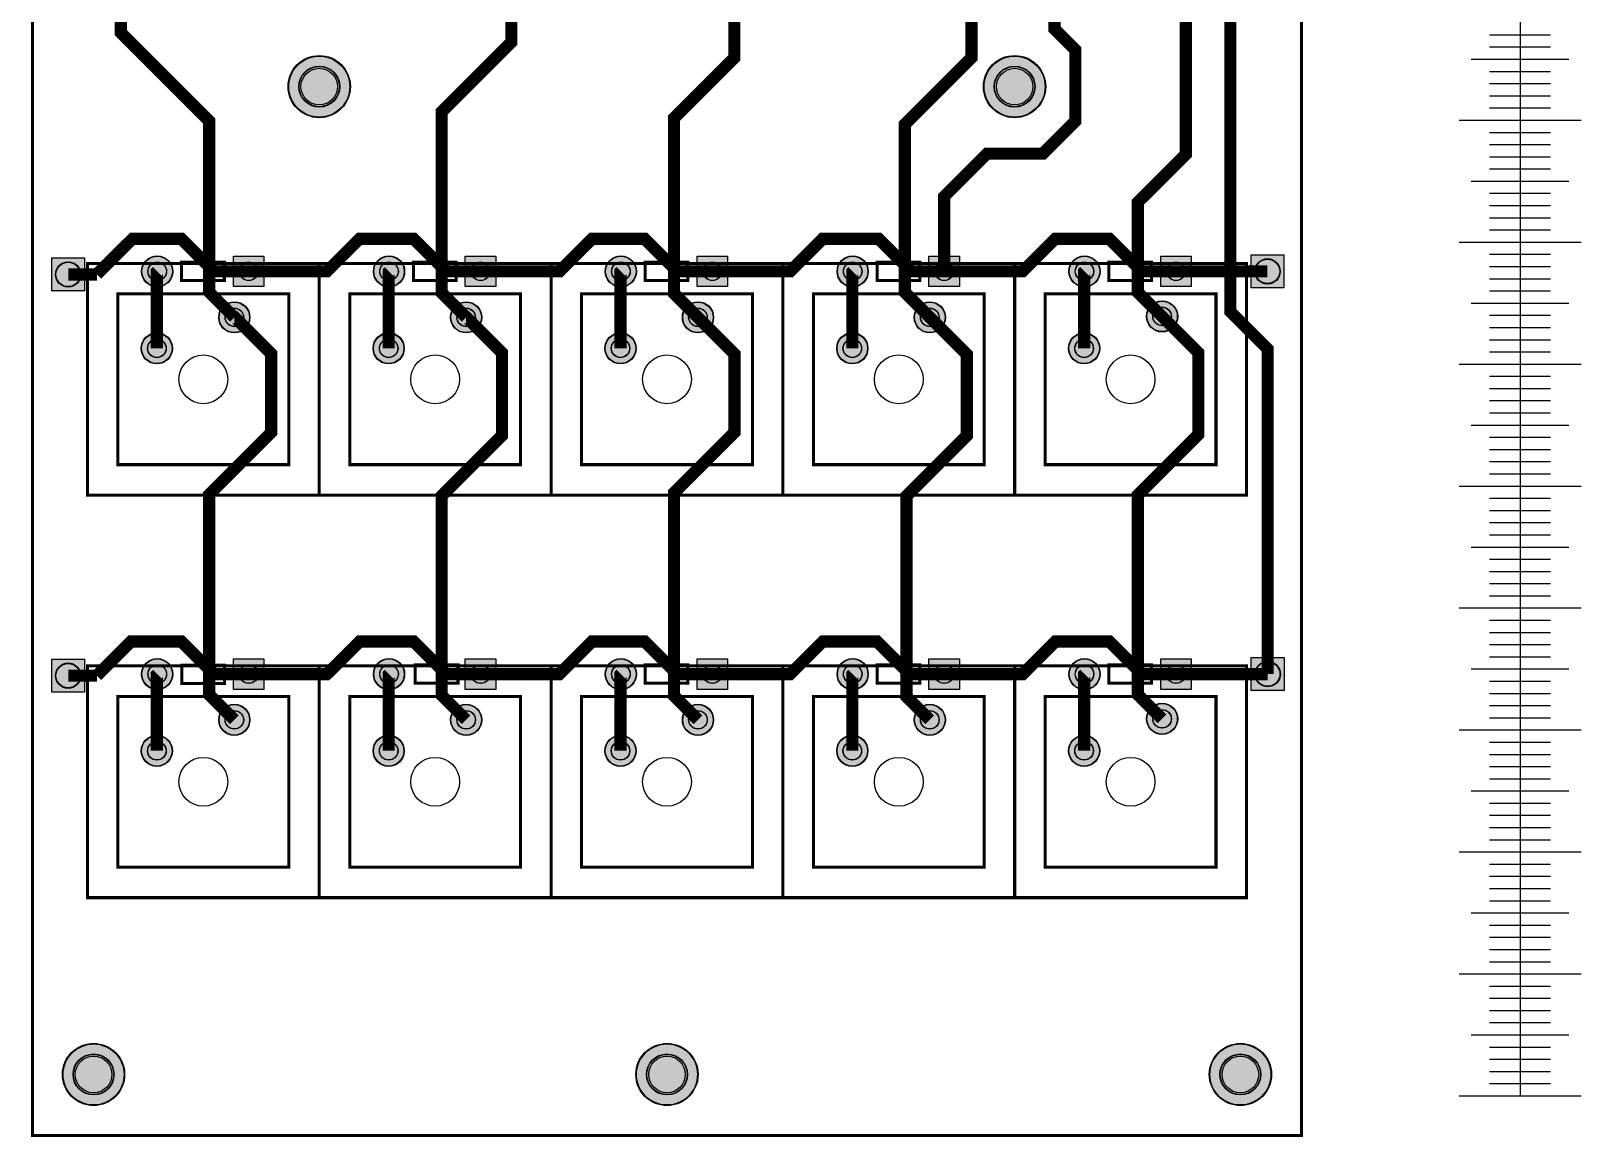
# Model space of a CAD drawing. Header units: millimetres. Extents: x 0 to 127, y -247 to 0.
# Drawn here: x -0.1 to 126.9, y -247.1 to -156.4 of the extents above; entities that cross this region are included whole.
import ezdxf

# ---------------------------------------------------------------- set-up
doc = ezdxf.new("R2010")
doc.units = ezdxf.units.MM
for name, color, linetype, true_color in [('BoardOutLine', 6, 'Continuous', 0xff00ff), ('BottomLayer', 5, 'Continuous', 0x0000ff), ('BottomSilkLayer', 7, 'Continuous', 0x66cc33), ('BottomSolderMaskLayer', 7, 'Continuous', 0xaa00ff), ('Document', 7, 'Continuous', 0xffffff), ('Multi-Layer', 7, 'Continuous', 0xc0c0c0), ('TopLayer', 1, 'Continuous', 0xff0000), ('TopSilkLayer', 7, 'Continuous', 0x856a00), ('TopSolderMaskLayer', 7, 'Continuous', 0x800080)]:
    doc.layers.add(name, color=color, linetype=linetype, true_color=true_color)

msp = doc.modelspace()

# ---------------------------------------------------------------- hatches: boundary and pattern name
at = {"layer": 'BottomSolderMaskLayer'}
for points in [[(20.94, -161, 1), (26.05, -161, 1)], [(77.94, -161, 1), (83.05, -161, 1)], [(1.52, -175), (4.32, -175), (4.32, -177.8), (1.52, -177.8)], [(8.95, -176.15, 1), (11.5, -176.15, 1)], [(16.45, -174.87), (19, -174.87), (19, -177.42), (16.45, -177.42)], [(27.95, -176.15, 1), (30.5, -176.15, 1)], [(35.45, -174.87), (38, -174.87), (38, -177.42), (35.45, -177.42)], [(46.95, -176.15, 1), (49.5, -176.15, 1)], [(54.45, -174.87), (57, -174.87), (57, -177.42), (54.45, -177.42)], [(65.95, -176.15, 1), (68.5, -176.15, 1)], [(73.45, -174.87), (76, -174.87), (76, -177.42), (73.45, -177.42)], [(84.95, -176.15, 1), (87.5, -176.15, 1)], [(92.45, -174.87), (95, -174.87), (95, -177.42), (92.45, -177.42)], [(99.82, -174.75), (102.62, -174.75), (102.62, -177.55), (99.82, -177.55)], [(15.26, -179.92, 1), (17.82, -179.92, 1)], [(34.26, -179.92, 1), (36.82, -179.92, 1)], [(53.26, -179.92, 1), (55.82, -179.92, 1)], [(72.26, -179.92, 1), (74.82, -179.92, 1)], [(91.31, -179.84, 1), (93.86, -179.84, 1)], [(8.91, -182.46, 1), (11.47, -182.46, 1)], [(27.91, -182.46, 1), (30.47, -182.46, 1)], [(46.91, -182.46, 1), (49.47, -182.46, 1)], [(65.91, -182.46, 1), (68.47, -182.46, 1)], [(84.91, -182.46, 1), (87.47, -182.46, 1)], [(1.52, -207.9), (4.32, -207.9), (4.32, -210.7), (1.52, -210.7)], [(8.95, -209.17, 1), (11.5, -209.17, 1)], [(16.45, -207.89), (19, -207.89), (19, -210.44), (16.45, -210.44)], [(27.95, -209.17, 1), (30.5, -209.17, 1)], [(35.45, -207.89), (38, -207.89), (38, -210.44), (35.45, -210.44)], [(46.95, -209.17, 1), (49.5, -209.17, 1)], [(54.45, -207.89), (57, -207.89), (57, -210.44), (54.45, -210.44)], [(65.95, -209.17, 1), (68.5, -209.17, 1)], [(73.45, -207.89), (76, -207.89), (76, -210.44), (73.45, -210.44)], [(84.95, -209.17, 1), (87.5, -209.17, 1)], [(92.45, -207.89), (95, -207.89), (95, -210.44), (92.45, -210.44)], [(99.84, -207.77), (102.64, -207.77), (102.64, -210.57), (99.84, -210.57)], [(15.26, -212.92, 1), (17.82, -212.92, 1)], [(34.26, -212.92, 1), (36.82, -212.92, 1)], [(53.26, -212.92, 1), (55.82, -212.92, 1)], [(72.26, -212.92, 1), (74.82, -212.92, 1)], [(91.31, -212.84, 1), (93.86, -212.84, 1)], [(8.91, -215.46, 1), (11.47, -215.46, 1)], [(27.91, -215.46, 1), (30.47, -215.46, 1)], [(46.91, -215.46, 1), (49.47, -215.46, 1)], [(65.91, -215.46, 1), (68.47, -215.46, 1)], [(84.91, -215.46, 1), (87.47, -215.46, 1)], [(2.45, -242, 1), (7.55, -242, 1)], [(49.45, -242, 1), (54.55, -242, 1)], [(96.45, -242, 1), (101.55, -242, 1)]]:
    msp.add_hatch(color=256, dxfattribs=at).paths.add_polyline_path(points)
at = {"layer": 'TopSolderMaskLayer'}
for points in [[(20.94, -161, 1), (26.05, -161, 1)], [(77.94, -161, 1), (83.05, -161, 1)], [(1.52, -175), (4.32, -175), (4.32, -177.8), (1.52, -177.8)], [(8.95, -176.15, 1), (11.5, -176.15, 1)], [(16.45, -174.87), (19, -174.87), (19, -177.42), (16.45, -177.42)], [(27.95, -176.15, 1), (30.5, -176.15, 1)], [(35.45, -174.87), (38, -174.87), (38, -177.42), (35.45, -177.42)], [(46.95, -176.15, 1), (49.5, -176.15, 1)], [(54.45, -174.87), (57, -174.87), (57, -177.42), (54.45, -177.42)], [(65.95, -176.15, 1), (68.5, -176.15, 1)], [(73.45, -174.87), (76, -174.87), (76, -177.42), (73.45, -177.42)], [(84.95, -176.15, 1), (87.5, -176.15, 1)], [(92.45, -174.87), (95, -174.87), (95, -177.42), (92.45, -177.42)], [(99.82, -174.75), (102.62, -174.75), (102.62, -177.55), (99.82, -177.55)], [(15.26, -179.92, 1), (17.82, -179.92, 1)], [(34.26, -179.92, 1), (36.82, -179.92, 1)], [(53.26, -179.92, 1), (55.82, -179.92, 1)], [(72.26, -179.92, 1), (74.82, -179.92, 1)], [(91.31, -179.84, 1), (93.86, -179.84, 1)], [(8.91, -182.46, 1), (11.47, -182.46, 1)], [(27.91, -182.46, 1), (30.47, -182.46, 1)], [(46.91, -182.46, 1), (49.47, -182.46, 1)], [(65.91, -182.46, 1), (68.47, -182.46, 1)], [(84.91, -182.46, 1), (87.47, -182.46, 1)], [(1.52, -207.9), (4.32, -207.9), (4.32, -210.7), (1.52, -210.7)], [(8.95, -209.17, 1), (11.5, -209.17, 1)], [(16.45, -207.89), (19, -207.89), (19, -210.44), (16.45, -210.44)], [(27.95, -209.17, 1), (30.5, -209.17, 1)], [(35.45, -207.89), (38, -207.89), (38, -210.44), (35.45, -210.44)], [(46.95, -209.17, 1), (49.5, -209.17, 1)], [(54.45, -207.89), (57, -207.89), (57, -210.44), (54.45, -210.44)], [(65.95, -209.17, 1), (68.5, -209.17, 1)], [(73.45, -207.89), (76, -207.89), (76, -210.44), (73.45, -210.44)], [(84.95, -209.17, 1), (87.5, -209.17, 1)], [(92.45, -207.89), (95, -207.89), (95, -210.44), (92.45, -210.44)], [(99.84, -207.77), (102.64, -207.77), (102.64, -210.57), (99.84, -210.57)], [(15.26, -212.92, 1), (17.82, -212.92, 1)], [(34.26, -212.92, 1), (36.82, -212.92, 1)], [(53.26, -212.92, 1), (55.82, -212.92, 1)], [(72.26, -212.92, 1), (74.82, -212.92, 1)], [(91.31, -212.84, 1), (93.86, -212.84, 1)], [(8.91, -215.46, 1), (11.47, -215.46, 1)], [(27.91, -215.46, 1), (30.47, -215.46, 1)], [(46.91, -215.46, 1), (49.47, -215.46, 1)], [(65.91, -215.46, 1), (68.47, -215.46, 1)], [(84.91, -215.46, 1), (87.47, -215.46, 1)], [(2.45, -242, 1), (7.55, -242, 1)], [(49.45, -242, 1), (54.55, -242, 1)], [(96.45, -242, 1), (101.55, -242, 1)]]:
    msp.add_hatch(color=256, dxfattribs=at).paths.add_polyline_path(points)

# ---------------------------------------------------------------- linework, layer by layer
for p, q in [((121.92, -73.75), (121.92, -173.75)), ((121.92, -73.75), (121.92, -173.75)), ((121.92, -143.75), (121.92, -243.75)), ((119.42, -156.75), (124.42, -156.75)), ((119.42, -156.75), (124.42, -156.75)), ((119.42, -156.75), (124.42, -156.75)), ((117.92, -158.75), (125.92, -158.75)), ((117.92, -158.75), (125.92, -158.75)), ((117.92, -158.75), (125.92, -158.75)), ((119.42, -157.75), (124.42, -157.75)), ((119.42, -157.75), (124.42, -157.75)), ((119.42, -157.75), (124.42, -157.75)), ((119.42, -159.75), (124.42, -159.75)), ((119.42, -159.75), (124.42, -159.75)), ((119.42, -159.75), (124.42, -159.75)), ((119.42, -160.75), (124.42, -160.75)), ((119.42, -160.75), (124.42, -160.75)), ((119.42, -160.75), (124.42, -160.75)), ((119.42, -161.75), (124.42, -161.75)), ((119.42, -161.75), (124.42, -161.75)), ((119.42, -161.75), (124.42, -161.75)), ((116.92, -163.75), (126.92, -163.75)), ((116.92, -163.75), (126.92, -163.75)), ((116.92, -163.75), (126.92, -163.75)), ((116.92, -163.75), (126.92, -163.75)), ((116.92, -163.75), (126.92, -163.75)), ((116.92, -163.75), (126.92, -163.75)), ((117.92, -163.75), (125.92, -163.75)), ((117.92, -163.75), (125.92, -163.75)), ((117.92, -163.75), (125.92, -163.75)), ((119.42, -162.75), (124.42, -162.75)), ((119.42, -162.75), (124.42, -162.75)), ((119.42, -162.75), (124.42, -162.75)), ((119.42, -164.75), (124.42, -164.75)), ((119.42, -164.75), (124.42, -164.75)), ((119.42, -164.75), (124.42, -164.75)), ((119.42, -165.75), (124.42, -165.75)), ((119.42, -165.75), (124.42, -165.75)), ((119.42, -165.75), (124.42, -165.75)), ((119.42, -166.75), (124.42, -166.75)), ((119.42, -166.75), (124.42, -166.75)), ((119.42, -166.75), (124.42, -166.75)), ((117.92, -168.75), (125.92, -168.75)), ((117.92, -168.75), (125.92, -168.75)), ((117.92, -168.75), (125.92, -168.75)), ((119.42, -167.75), (124.42, -167.75)), ((119.42, -167.75), (124.42, -167.75)), ((119.42, -167.75), (124.42, -167.75)), ((119.42, -169.75), (124.42, -169.75)), ((119.42, -169.75), (124.42, -169.75)), ((119.42, -169.75), (124.42, -169.75)), ((119.42, -170.75), (124.42, -170.75)), ((119.42, -170.75), (124.42, -170.75)), ((119.42, -170.75), (124.42, -170.75)), ((119.42, -171.75), (124.42, -171.75)), ((119.42, -171.75), (124.42, -171.75)), ((119.42, -171.75), (124.42, -171.75)), ((119.42, -172.75), (124.42, -172.75)), ((119.42, -172.75), (124.42, -172.75)), ((119.42, -172.75), (124.42, -172.75)), ((116.92, -173.75), (126.92, -173.75)), ((116.92, -173.75), (126.92, -173.75)), ((116.92, -173.75), (126.92, -173.75)), ((116.92, -173.75), (126.92, -173.75)), ((116.92, -173.75), (126.92, -173.75)), ((116.92, -173.75), (126.92, -173.75)), ((117.92, -173.75), (125.92, -173.75)), ((117.92, -173.75), (125.92, -173.75)), ((117.92, -173.75), (125.92, -173.75)), ((119.42, -174.75), (124.42, -174.75)), ((119.42, -175.75), (124.42, -175.75)), ((119.42, -176.75), (124.42, -176.75)), ((119.42, -177.75), (124.42, -177.75)), ((117.92, -178.75), (125.92, -178.75)), ((119.42, -179.75), (124.42, -179.75)), ((119.42, -180.75), (124.42, -180.75)), ((119.42, -181.75), (124.42, -181.75)), ((119.42, -182.75), (124.42, -182.75)), ((116.92, -183.75), (126.92, -183.75)), ((116.92, -183.75), (126.92, -183.75)), ((117.92, -183.75), (125.92, -183.75)), ((119.42, -184.75), (124.42, -184.75)), ((119.42, -185.75), (124.42, -185.75)), ((119.42, -186.75), (124.42, -186.75)), ((119.42, -187.75), (124.42, -187.75)), ((117.92, -188.75), (125.92, -188.75)), ((119.42, -189.75), (124.42, -189.75)), ((119.42, -190.75), (124.42, -190.75)), ((119.42, -191.75), (124.42, -191.75)), ((119.42, -192.75), (124.42, -192.75)), ((116.92, -193.75), (126.92, -193.75)), ((116.92, -193.75), (126.92, -193.75)), ((117.92, -193.75), (125.92, -193.75)), ((119.42, -194.75), (124.42, -194.75)), ((119.42, -195.75), (124.42, -195.75)), ((119.42, -196.75), (124.42, -196.75)), ((119.42, -197.75), (124.42, -197.75)), ((117.92, -198.75), (125.92, -198.75)), ((119.42, -199.75), (124.42, -199.75)), ((119.42, -200.75), (124.42, -200.75)), ((119.42, -201.75), (124.42, -201.75)), ((119.42, -202.75), (124.42, -202.75)), ((116.92, -203.75), (126.92, -203.75)), ((116.92, -203.75), (126.92, -203.75)), ((117.92, -203.75), (125.92, -203.75)), ((119.42, -204.75), (124.42, -204.75)), ((119.42, -205.75), (124.42, -205.75)), ((119.42, -206.75), (124.42, -206.75)), ((119.42, -207.75), (124.42, -207.75)), ((117.92, -208.75), (125.92, -208.75)), ((119.42, -209.75), (124.42, -209.75)), ((119.42, -210.75), (124.42, -210.75)), ((119.42, -211.75), (124.42, -211.75)), ((119.42, -212.75), (124.42, -212.75)), ((116.92, -213.75), (126.92, -213.75)), ((116.92, -213.75), (126.92, -213.75)), ((117.92, -213.75), (125.92, -213.75)), ((119.42, -214.75), (124.42, -214.75)), ((119.42, -215.75), (124.42, -215.75)), ((119.42, -216.75), (124.42, -216.75)), ((119.42, -217.75), (124.42, -217.75)), ((117.92, -218.75), (125.92, -218.75)), ((119.42, -219.75), (124.42, -219.75)), ((119.42, -220.75), (124.42, -220.75)), ((119.42, -221.75), (124.42, -221.75)), ((119.42, -222.75), (124.42, -222.75)), ((116.92, -223.75), (126.92, -223.75)), ((116.92, -223.75), (126.92, -223.75)), ((117.92, -223.75), (125.92, -223.75)), ((119.42, -224.75), (124.42, -224.75)), ((119.42, -225.75), (124.42, -225.75)), ((119.42, -226.75), (124.42, -226.75)), ((119.42, -227.75), (124.42, -227.75)), ((117.92, -228.75), (125.92, -228.75)), ((119.42, -229.75), (124.42, -229.75)), ((119.42, -230.75), (124.42, -230.75)), ((119.42, -231.75), (124.42, -231.75)), ((116.92, -233.75), (126.92, -233.75)), ((116.92, -233.75), (126.92, -233.75)), ((117.92, -233.75), (125.92, -233.75)), ((119.42, -232.75), (124.42, -232.75)), ((119.42, -234.75), (124.42, -234.75)), ((119.42, -235.75), (124.42, -235.75)), ((119.42, -236.75), (124.42, -236.75)), ((117.92, -238.75), (125.92, -238.75)), ((119.42, -237.75), (124.42, -237.75)), ((119.42, -239.75), (124.42, -239.75)), ((119.42, -240.75), (124.42, -240.75)), ((119.42, -241.75), (124.42, -241.75)), ((116.92, -243.75), (126.92, -243.75)), ((116.92, -243.75), (126.92, -243.75)), ((117.92, -243.75), (125.92, -243.75)), ((119.42, -242.75), (124.42, -242.75))]:
    msp.add_line(p, q)
for p in [(121.92, -156.75), (121.92, -156.75), (121.92, -156.75), (121.92, -157.75), (121.92, -157.75), (121.92, -157.75), (121.92, -158.75), (121.92, -158.75), (121.92, -158.75), (121.92, -159.75), (121.92, -159.75), (121.92, -159.75), (121.92, -160.75), (121.92, -160.75), (121.92, -160.75), (121.92, -161.75), (121.92, -161.75), (121.92, -161.75), (121.92, -162.75), (121.92, -162.75), (121.92, -162.75), (121.92, -163.75), (121.92, -163.75), (121.92, -163.75), (121.92, -164.75), (121.92, -164.75), (121.92, -164.75), (121.92, -165.75), (121.92, -165.75), (121.92, -165.75), (121.92, -166.75), (121.92, -166.75), (121.92, -166.75), (121.92, -167.75), (121.92, -167.75), (121.92, -167.75), (121.92, -168.75), (121.92, -168.75), (121.92, -168.75), (121.92, -169.75), (121.92, -169.75), (121.92, -169.75), (121.92, -170.75), (121.92, -170.75), (121.92, -170.75), (121.92, -171.75), (121.92, -171.75), (121.92, -171.75), (121.92, -172.75), (121.92, -172.75), (121.92, -172.75), (121.92, -173.75), (121.92, -174.75), (121.92, -175.75), (121.92, -176.75), (121.92, -177.75), (121.92, -178.75), (121.92, -179.75), (121.92, -180.75), (121.92, -181.75), (121.92, -182.75), (121.92, -183.75), (121.92, -184.75), (121.92, -185.75), (121.92, -186.75), (121.92, -187.75), (121.92, -188.75), (121.92, -189.75), (121.92, -190.75), (121.92, -191.75), (121.92, -192.75), (121.92, -193.75), (121.92, -194.75), (121.92, -195.75), (121.92, -196.75), (121.92, -197.75), (121.92, -198.75), (121.92, -199.75), (121.92, -200.75), (121.92, -201.75), (121.92, -202.75), (121.92, -203.75), (121.92, -204.75), (121.92, -205.75), (121.92, -206.75), (121.92, -207.75), (121.92, -208.75), (121.92, -209.75), (121.92, -210.75), (121.92, -211.75), (121.92, -212.75), (121.92, -213.75), (121.92, -214.75), (121.92, -215.75), (121.92, -216.75), (121.92, -217.75), (121.92, -218.75), (121.92, -219.75), (121.92, -220.75), (121.92, -221.75), (121.92, -222.75), (121.92, -223.75), (121.92, -224.75), (121.92, -225.75), (121.92, -226.75), (121.92, -227.75), (121.92, -228.75), (121.92, -229.75), (121.92, -230.75), (121.92, -231.75), (121.92, -232.75), (121.92, -233.75), (121.92, -234.75), (121.92, -235.75), (121.92, -236.75), (121.92, -237.75), (121.92, -238.75), (121.92, -239.75), (121.92, -240.75), (121.92, -241.75), (121.92, -242.75)]:
    msp.add_point(p)
at = {"layer": 'BoardOutLine', "const_width": 0.254}
msp.add_lwpolyline([(0, 0), (104, 0), (104, -247), (0, -247), (0, 0)], close=True, dxfattribs=at)
at = {"layer": 'BottomLayer', "const_width": 1}
for points in [[(5.27, -176.4), (8.19, -173.48), (12.19, -173.48), (14.86, -176.15), (15.47, -176.15)], [(19.97, -176.15), (24.13, -176.15), (26.8, -173.48), (31.24, -173.48), (33.91, -176.15), (34.47, -176.15)], [(35.6, -176.15), (43.18, -176.15), (45.85, -173.48), (50.17, -173.48), (52.83, -176.15), (53.47, -176.15)], [(57.97, -176.15), (62.1, -176.15), (64.77, -173.48), (69.34, -173.48), (72.01, -176.15), (74.72, -176.15)], [(76.97, -176.15), (81.15, -176.15), (83.82, -173.48), (88.26, -173.48), (90.93, -176.15), (93.72, -176.15)], [(2.92, -176.4), (2.92, -176.4), (5.27, -176.4)], [(17.72, -176.15), (17.72, -176.15), (15.47, -176.15)], [(17.72, -176.15), (17.72, -176.15), (19.97, -176.15)], [(35.6, -176.15), (35.6, -176.15), (34.47, -176.15)], [(36.72, -176.15), (36.72, -176.15), (35.6, -176.15)], [(54.6, -176.15), (54.6, -176.15), (53.47, -176.15)], [(54.6, -176.15), (54.6, -176.15), (55.72, -176.15)], [(55.72, -176.15), (55.72, -176.15), (57.97, -176.15)], [(74.72, -176.15), (74.72, -176.15), (76.97, -176.15)], [(93.72, -176.15), (93.72, -176.15), (95.97, -176.15)], [(101.22, -176.15), (95.97, -176.15), (95.97, -176.15)], [(5.27, -209.3), (8.06, -206.5), (12.19, -206.5), (14.86, -209.17), (17.72, -209.17)], [(19.97, -209.17), (24.13, -209.17), (26.8, -206.5), (31.24, -206.5), (33.91, -209.17), (36.72, -209.17)], [(38.97, -209.17), (43.18, -209.17), (45.85, -206.5), (50.17, -206.5), (52.83, -209.17), (55.72, -209.17)], [(57.97, -209.17), (62.1, -209.17), (64.77, -206.5), (69.22, -206.5), (71.88, -209.17), (74.72, -209.17)], [(76.97, -209.17), (81.15, -209.17), (83.82, -206.5), (88.26, -206.5), (90.93, -209.17), (93.72, -209.17)], [(2.92, -209.3), (2.92, -209.3), (5.27, -209.3)], [(17.72, -209.17), (17.72, -209.17), (19.97, -209.17)], [(36.72, -209.17), (36.72, -209.17), (38.97, -209.17)], [(55.72, -209.17), (55.72, -209.17), (57.97, -209.17)], [(74.72, -209.17), (74.72, -209.17), (76.97, -209.17)], [(93.72, -209.17), (93.72, -209.17), (95.97, -209.17)], [(101.24, -209.17), (95.97, -209.17), (95.97, -209.17)]]:
    msp.add_lwpolyline(points, dxfattribs=at)
at = {"layer": 'BottomSilkLayer', "const_width": 0.25}
for points in [[(12.22, -175.39), (15.72, -175.39), (15.72, -176.89), (12.22, -176.89), (12.22, -175.39)], [(31.22, -175.39), (34.72, -175.39), (34.72, -176.89), (31.22, -176.89), (31.22, -175.39)], [(50.22, -175.39), (53.72, -175.39), (53.72, -176.89), (50.22, -176.89), (50.22, -175.39)], [(69.22, -175.39), (72.72, -175.39), (72.72, -176.89), (69.22, -176.89), (69.22, -175.39)], [(88.22, -175.39), (91.72, -175.39), (91.72, -176.89), (88.22, -176.89), (88.22, -175.39)], [(12.23, -208.43), (15.73, -208.43), (15.73, -209.93), (12.23, -209.93), (12.23, -208.43)], [(31.37, -208.41), (34.87, -208.41), (34.87, -209.91), (31.37, -209.91), (31.37, -208.41)], [(50.22, -208.41), (53.72, -208.41), (53.72, -209.91), (50.22, -209.91), (50.22, -208.41)], [(69.22, -208.41), (72.72, -208.41), (72.72, -209.91), (69.22, -209.91), (69.22, -208.41)], [(88.22, -208.41), (91.72, -208.41), (91.72, -209.91), (88.22, -209.91), (88.22, -208.41)]]:
    msp.add_lwpolyline(points, close=True, dxfattribs=at)
for points in [[(14.72, -176.89), (14.72, -176.89), (14.72, -175.39)], [(33.72, -176.89), (33.72, -176.89), (33.72, -175.39)], [(52.71, -176.89), (52.71, -175.65), (52.71, -175.39)], [(71.72, -176.89), (71.72, -176.89), (71.72, -175.39)], [(90.72, -176.89), (90.72, -176.89), (90.72, -175.39)], [(14.73, -209.93), (14.73, -209.93), (14.73, -208.43)], [(33.87, -209.91), (33.87, -209.91), (33.87, -208.41)], [(52.72, -209.91), (52.72, -209.91), (52.72, -208.41)], [(71.72, -209.91), (71.72, -209.91), (71.72, -208.41)], [(90.72, -209.91), (90.72, -209.91), (90.72, -208.41)]]:
    msp.add_lwpolyline(points, dxfattribs=at)
at = {"layer": 'BottomSolderMaskLayer'}
for centre, radius in [((23.5, -161), 2.55), ((80.49, -161), 2.55), ((23.5, -161), 1.68), ((80.49, -161), 1.68), ((10.22, -176.15), 1.28), ((29.22, -176.15), 1.28), ((48.22, -176.15), 1.28), ((67.22, -176.15), 1.28), ((86.22, -176.15), 1.28), ((101.22, -176.15), 1.04), ((2.92, -176.4), 1.04), ((10.22, -176.15), 0.765), ((17.72, -176.15), 0.765), ((29.22, -176.15), 0.765), ((36.72, -176.15), 0.765), ((48.22, -176.15), 0.765), ((55.72, -176.15), 0.765), ((67.22, -176.15), 0.765), ((74.72, -176.15), 0.765), ((86.22, -176.15), 0.765), ((93.72, -176.15), 0.765), ((16.54, -179.92), 1.28), ((35.54, -179.92), 1.28), ((54.54, -179.92), 1.28), ((73.54, -179.92), 1.28), ((92.58, -179.84), 1.28), ((92.58, -179.84), 0.765), ((16.54, -179.92), 0.765), ((35.54, -179.92), 0.765), ((54.54, -179.92), 0.765), ((73.54, -179.92), 0.765), ((10.19, -182.46), 1.28), ((29.19, -182.46), 1.28), ((48.19, -182.46), 1.28), ((67.19, -182.46), 1.28), ((86.19, -182.46), 1.28), ((10.19, -182.46), 0.765), ((29.19, -182.46), 0.765), ((48.19, -182.46), 0.765), ((67.19, -182.46), 0.765), ((86.19, -182.46), 0.765), ((2.92, -209.3), 1.04), ((10.22, -209.17), 1.28), ((29.22, -209.17), 1.28), ((48.22, -209.17), 1.28), ((67.22, -209.17), 1.28), ((86.22, -209.17), 1.28), ((101.24, -209.17), 1.04), ((10.22, -209.17), 0.765), ((17.72, -209.17), 0.765), ((29.22, -209.17), 0.765), ((36.72, -209.17), 0.765), ((48.22, -209.17), 0.765), ((55.72, -209.17), 0.765), ((67.22, -209.17), 0.765), ((74.72, -209.17), 0.765), ((86.22, -209.17), 0.765), ((93.72, -209.17), 0.765), ((16.54, -212.92), 1.28), ((16.54, -212.92), 0.765), ((35.54, -212.92), 1.28), ((35.54, -212.92), 0.765), ((54.54, -212.92), 1.28), ((54.54, -212.92), 0.765), ((73.54, -212.92), 1.28), ((73.54, -212.92), 0.765), ((92.58, -212.84), 1.28), ((92.58, -212.84), 0.765), ((10.19, -215.46), 1.28), ((10.19, -215.46), 0.765), ((29.19, -215.46), 1.28), ((29.19, -215.46), 0.765), ((48.19, -215.46), 1.28), ((48.19, -215.46), 0.765), ((67.19, -215.46), 1.28), ((67.19, -215.46), 0.765), ((86.19, -215.46), 1.28), ((86.19, -215.46), 0.765), ((5, -242), 2.55), ((52, -242), 2.55), ((99, -242), 2.55), ((5, -242), 1.68), ((52, -242), 1.68), ((99, -242), 1.68)]:
    msp.add_circle(centre, radius, dxfattribs=at)
at = {"layer": 'Document', "const_width": 0.25}
for points in [[(23.5, -175.5), (23.5, -194.5), (4.5, -194.5), (4.5, -175.5), (23.5, -175.5)], [(42.5, -175.5), (42.5, -194.5), (23.5, -194.5), (23.5, -175.5), (42.5, -175.5)], [(61.5, -175.5), (61.5, -194.5), (42.5, -194.5), (42.5, -175.5), (61.5, -175.5)], [(80.5, -175.5), (80.5, -194.5), (61.5, -194.5), (61.5, -175.5), (80.5, -175.5)], [(99.5, -175.5), (99.5, -194.5), (80.5, -194.5), (80.5, -175.5), (99.5, -175.5)], [(23.5, -208.5), (23.5, -227.5), (4.5, -227.5), (4.5, -208.5), (23.5, -208.5)], [(42.5, -208.5), (42.5, -227.5), (23.5, -227.5), (23.5, -208.5), (42.5, -208.5)], [(61.5, -208.5), (61.5, -227.5), (42.5, -227.5), (42.5, -208.5), (61.5, -208.5)], [(80.5, -208.5), (80.5, -227.5), (61.5, -227.5), (61.5, -208.5), (80.5, -208.5)], [(99.5, -208.5), (99.5, -227.5), (80.5, -227.5), (80.5, -208.5), (99.5, -208.5)]]:
    msp.add_lwpolyline(points, close=True, dxfattribs=at)
at = {"layer": 'Multi-Layer'}
for points in [[(1.57, -175.05), (4.27, -175.05), (4.27, -177.75), (1.57, -177.75)], [(16.47, -174.9), (18.97, -174.9), (18.97, -177.4), (16.47, -177.4)], [(35.47, -174.9), (37.97, -174.9), (37.97, -177.4), (35.47, -177.4)], [(54.47, -174.9), (56.97, -174.9), (56.97, -177.4), (54.47, -177.4)], [(73.47, -174.9), (75.97, -174.9), (75.97, -177.4), (73.47, -177.4)], [(92.47, -174.9), (94.97, -174.9), (94.97, -177.4), (92.47, -177.4)], [(99.87, -174.8), (102.57, -174.8), (102.57, -177.5), (99.87, -177.5)], [(1.57, -207.95), (4.27, -207.95), (4.27, -210.65), (1.57, -210.65)], [(16.47, -207.92), (18.97, -207.92), (18.97, -210.42), (16.47, -210.42)], [(35.47, -207.92), (37.97, -207.92), (37.97, -210.42), (35.47, -210.42)], [(54.47, -207.92), (56.97, -207.92), (56.97, -210.42), (54.47, -210.42)], [(73.47, -207.92), (75.97, -207.92), (75.97, -210.42), (73.47, -210.42)], [(92.47, -207.92), (94.97, -207.92), (94.97, -210.42), (92.47, -210.42)], [(99.89, -207.82), (102.59, -207.82), (102.59, -210.52), (99.89, -210.52)]]:
    msp.add_lwpolyline(points, close=True, dxfattribs=at)
for centre, radius in [((23.5, -161), 2.5), ((80.49, -161), 2.5), ((23.5, -161), 1.65), ((80.49, -161), 1.65), ((10.22, -176.15), 1.25), ((29.22, -176.15), 1.25), ((48.22, -176.15), 1.25), ((67.22, -176.15), 1.25), ((86.22, -176.15), 1.25), ((101.22, -176.15), 1), ((2.92, -176.4), 1), ((10.22, -176.15), 0.75), ((17.72, -176.15), 0.75), ((29.22, -176.15), 0.75), ((36.72, -176.15), 0.75), ((48.22, -176.15), 0.75), ((55.72, -176.15), 0.75), ((67.22, -176.15), 0.75), ((74.72, -176.15), 0.75), ((86.22, -176.15), 0.75), ((93.72, -176.15), 0.75), ((16.54, -179.92), 1.25), ((35.54, -179.92), 1.25), ((54.54, -179.92), 1.25), ((73.54, -179.92), 1.25), ((92.58, -179.84), 1.25), ((92.58, -179.84), 0.75), ((16.54, -179.92), 0.75), ((35.54, -179.92), 0.75), ((54.54, -179.92), 0.75), ((73.54, -179.92), 0.75), ((10.19, -182.46), 1.25), ((29.19, -182.46), 1.25), ((48.19, -182.46), 1.25), ((67.19, -182.46), 1.25), ((86.19, -182.46), 1.25), ((10.19, -182.46), 0.75), ((29.19, -182.46), 0.75), ((48.19, -182.46), 0.75), ((67.19, -182.46), 0.75), ((86.19, -182.46), 0.75), ((14, -185), 2), ((33, -185), 2), ((52, -185), 2), ((71, -185), 2), ((90, -185), 2), ((2.92, -209.3), 1), ((10.22, -209.17), 1.25), ((29.22, -209.17), 1.25), ((48.22, -209.17), 1.25), ((67.22, -209.17), 1.25), ((86.22, -209.17), 1.25), ((101.24, -209.17), 1), ((10.22, -209.17), 0.75), ((17.72, -209.17), 0.75), ((29.22, -209.17), 0.75), ((36.72, -209.17), 0.75), ((48.22, -209.17), 0.75), ((55.72, -209.17), 0.75), ((67.22, -209.17), 0.75), ((74.72, -209.17), 0.75), ((86.22, -209.17), 0.75), ((93.72, -209.17), 0.75), ((16.54, -212.92), 1.25), ((35.54, -212.92), 1.25), ((54.54, -212.92), 1.25), ((73.54, -212.92), 1.25), ((92.58, -212.84), 1.25), ((92.58, -212.84), 0.75), ((16.54, -212.92), 0.75), ((35.54, -212.92), 0.75), ((54.54, -212.92), 0.75), ((73.54, -212.92), 0.75), ((10.19, -215.46), 1.25), ((29.19, -215.46), 1.25), ((48.19, -215.46), 1.25), ((67.19, -215.46), 1.25), ((86.19, -215.46), 1.25), ((10.19, -215.46), 0.75), ((29.19, -215.46), 0.75), ((48.19, -215.46), 0.75), ((67.19, -215.46), 0.75), ((86.19, -215.46), 0.75), ((14, -218), 2), ((33, -218), 2), ((52, -218), 2), ((71, -218), 2), ((90, -218), 2), ((5, -242), 2.5), ((52, -242), 2.5), ((99, -242), 2.5), ((5, -242), 1.65), ((52, -242), 1.65), ((99, -242), 1.65)]:
    msp.add_circle(centre, radius, dxfattribs=at)
at = {"layer": 'TopLayer', "const_width": 1}
for points in [[(74.72, -173.9), (74.72, -170.01), (78.23, -166.5), (82.8, -166.5), (85.47, -163.83), (85.47, -157.99), (83.77, -156.28), (83.77, -81.21), (85.73, -79.25), (85.73, -72.77), (83.06, -70.1), (83.06, -9.55), (85.22, -7.39), (85.22, -4.7)], [(87.76, -6.72), (87.76, -7.37), (89.15, -8.76), (89.15, -13.26), (98.3, -22.41), (98.3, -78.49), (100.58, -80.77), (100.58, -148.84), (98.17, -151.26), (98.17, -179.45), (101.24, -182.52), (101.24, -206.82)], [(16.54, -46.92), (18.54, -48.92), (18.54, -59.56), (7.24, -70.87), (7.24, -156.59), (14.48, -163.83), (14.48, -177.86), (16.54, -179.92)], [(35.54, -46.92), (39.24, -50.62), (39.24, -157.35), (33.53, -163.07), (33.53, -177.91), (35.54, -179.92)], [(54.54, -46.92), (57.52, -49.9), (57.52, -158.64), (52.58, -163.58), (52.58, -177.96), (54.54, -179.92)], [(73.54, -46.92), (76.96, -50.34), (76.96, -70.87), (75.06, -72.77), (75.06, -78.25), (76.96, -80.16), (76.96, -158.62), (71.5, -164.08), (71.5, -177.88), (73.54, -179.92)], [(92.58, -46.84), (95.93, -50.19), (95.93, -92.51), (97.71, -94.28), (97.71, -147.5), (94.53, -150.67), (94.53, -166.55), (90.59, -170.48), (90.59, -177.86), (92.58, -179.84)], [(74.72, -176.15), (74.72, -176.15), (74.72, -173.9)], [(10.22, -176.15), (10.19, -176.18), (10.19, -182.46)], [(29.22, -176.15), (29.19, -176.18), (29.19, -182.46)], [(48.22, -176.15), (48.19, -176.18), (48.19, -182.46)], [(67.22, -176.15), (67.19, -176.18), (67.19, -182.46)], [(86.22, -176.15), (86.19, -176.18), (86.19, -182.46)], [(16.54, -212.92), (14.48, -210.86), (14.48, -194.44), (19.56, -189.36), (19.56, -182.9), (16.58, -179.92), (16.54, -179.92)], [(35.54, -212.92), (33.53, -210.91), (33.53, -194.56), (38.48, -189.61), (38.48, -182.83), (35.57, -179.92), (35.54, -179.92)], [(54.54, -212.92), (52.58, -210.96), (52.58, -194.31), (57.53, -189.36), (57.53, -182.91), (54.54, -179.92)], [(73.54, -212.92), (71.63, -211.01), (71.63, -194.56), (76.58, -189.61), (76.58, -182.96), (73.54, -179.92)], [(92.58, -212.84), (90.59, -210.85), (90.59, -194.49), (95.55, -189.53), (95.55, -182.81), (92.58, -179.84)], [(101.24, -209.17), (101.24, -209.17), (101.24, -206.82)], [(10.22, -209.17), (10.19, -209.2), (10.19, -215.46)], [(29.22, -209.17), (29.19, -209.2), (29.19, -215.46)], [(48.22, -209.17), (48.19, -209.2), (48.19, -215.46)], [(67.22, -209.17), (67.19, -209.2), (67.19, -215.46)], [(86.22, -209.17), (86.19, -209.2), (86.19, -215.46)]]:
    msp.add_lwpolyline(points, dxfattribs=at)
at = {"layer": 'TopSilkLayer', "const_width": 0.254}
for points in [[(104, -247), (104, 0), (0, 0)], [(104, -237), (104, 0), (0, 0)], [(104, -247), (0, -247), (0, 0)], [(0, -247), (0, -247), (104, -247)]]:
    msp.add_lwpolyline(points, dxfattribs=at)
at = {"layer": 'TopSilkLayer'}
for points, const_width in [([(4.5, -175.5), (23.5, -175.5), (23.5, -194.5), (4.5, -194.5), (4.5, -175.5)], 0.254), ([(4.5, -175.5), (23.5, -175.5), (23.5, -194.5), (4.5, -194.5), (4.5, -175.5)], 0.254), ([(23.5, -175.5), (42.5, -175.5), (42.5, -194.5), (23.5, -194.5), (23.5, -175.5)], 0.254), ([(23.5, -175.5), (42.5, -175.5), (42.5, -194.5), (23.5, -194.5), (23.5, -175.5)], 0.254), ([(42.5, -175.5), (61.5, -175.5), (61.5, -194.5), (42.5, -194.5), (42.5, -175.5)], 0.254), ([(42.5, -175.5), (61.5, -175.5), (61.5, -194.5), (42.5, -194.5), (42.5, -175.5)], 0.254), ([(61.5, -175.5), (80.5, -175.5), (80.5, -194.5), (61.5, -194.5), (61.5, -175.5)], 0.254), ([(61.5, -175.5), (80.5, -175.5), (80.5, -194.5), (61.5, -194.5), (61.5, -175.5)], 0.254), ([(80.5, -175.5), (99.5, -175.5), (99.5, -194.5), (80.5, -194.5), (80.5, -175.5)], 0.254), ([(80.5, -175.5), (99.5, -175.5), (99.5, -194.5), (80.5, -194.5), (80.5, -175.5)], 0.254), ([(14, -192), (7, -192), (7, -178), (21, -178), (21, -192), (14, -192)], 0.25), ([(33, -192), (26, -192), (26, -178), (40, -178), (40, -192), (33, -192)], 0.25), ([(52, -192), (45, -192), (45, -178), (59, -178), (59, -192), (52, -192)], 0.25), ([(71, -192), (64, -192), (64, -178), (78, -178), (78, -192), (71, -192)], 0.25), ([(90, -192), (83, -192), (83, -178), (97, -178), (97, -192), (90, -192)], 0.25), ([(4.5, -208.5), (23.5, -208.5), (23.5, -227.5), (4.5, -227.5), (4.5, -208.5)], 0.254), ([(4.5, -208.5), (23.5, -208.5), (23.5, -227.5), (4.5, -227.5), (4.5, -208.5)], 0.254), ([(23.5, -208.5), (42.5, -208.5), (42.5, -227.5), (23.5, -227.5), (23.5, -208.5)], 0.254), ([(23.5, -208.5), (42.5, -208.5), (42.5, -227.5), (23.5, -227.5), (23.5, -208.5)], 0.254), ([(42.5, -208.5), (61.5, -208.5), (61.5, -227.5), (42.5, -227.5), (42.5, -208.5)], 0.254), ([(42.5, -208.5), (61.5, -208.5), (61.5, -227.5), (42.5, -227.5), (42.5, -208.5)], 0.254), ([(61.5, -208.5), (80.5, -208.5), (80.5, -227.5), (61.5, -227.5), (61.5, -208.5)], 0.254), ([(61.5, -208.5), (80.5, -208.5), (80.5, -227.5), (61.5, -227.5), (61.5, -208.5)], 0.254), ([(80.5, -208.5), (99.5, -208.5), (99.5, -227.5), (80.5, -227.5), (80.5, -208.5)], 0.254), ([(80.5, -208.5), (99.5, -208.5), (99.5, -227.5), (80.5, -227.5), (80.5, -208.5)], 0.254), ([(14, -225), (7, -225), (7, -211), (21, -211), (21, -225), (14, -225)], 0.25), ([(33, -225), (26, -225), (26, -211), (40, -211), (40, -225), (33, -225)], 0.25), ([(52, -225), (45, -225), (45, -211), (59, -211), (59, -225), (52, -225)], 0.25), ([(71, -225), (64, -225), (64, -211), (78, -211), (78, -225), (71, -225)], 0.25), ([(90, -225), (83, -225), (83, -211), (97, -211), (97, -225), (90, -225)], 0.25)]:
    msp.add_lwpolyline(points, close=True, dxfattribs=dict(at, const_width=const_width))
for centre in [(23.5, -161), (80.5, -161), (5, -242), (52, -242), (99, -242)]:
    msp.add_circle(centre, 1.5, dxfattribs=at)
at = {"layer": 'TopSolderMaskLayer'}
for centre, radius in [((23.5, -161), 2.55), ((80.49, -161), 2.55), ((23.5, -161), 1.68), ((80.49, -161), 1.68), ((10.22, -176.15), 1.28), ((29.22, -176.15), 1.28), ((48.22, -176.15), 1.28), ((67.22, -176.15), 1.28), ((86.22, -176.15), 1.28), ((101.22, -176.15), 1.04), ((2.92, -176.4), 1.04), ((10.22, -176.15), 0.765), ((17.72, -176.15), 0.765), ((29.22, -176.15), 0.765), ((36.72, -176.15), 0.765), ((48.22, -176.15), 0.765), ((55.72, -176.15), 0.765), ((67.22, -176.15), 0.765), ((74.72, -176.15), 0.765), ((86.22, -176.15), 0.765), ((93.72, -176.15), 0.765), ((16.54, -179.92), 1.28), ((35.54, -179.92), 1.28), ((54.54, -179.92), 1.28), ((73.54, -179.92), 1.28), ((92.58, -179.84), 1.28), ((92.58, -179.84), 0.765), ((16.54, -179.92), 0.765), ((35.54, -179.92), 0.765), ((54.54, -179.92), 0.765), ((73.54, -179.92), 0.765), ((10.19, -182.46), 1.28), ((29.19, -182.46), 1.28), ((48.19, -182.46), 1.28), ((67.19, -182.46), 1.28), ((86.19, -182.46), 1.28), ((10.19, -182.46), 0.765), ((29.19, -182.46), 0.765), ((48.19, -182.46), 0.765), ((67.19, -182.46), 0.765), ((86.19, -182.46), 0.765), ((2.92, -209.3), 1.04), ((10.22, -209.17), 1.28), ((29.22, -209.17), 1.28), ((48.22, -209.17), 1.28), ((67.22, -209.17), 1.28), ((86.22, -209.17), 1.28), ((101.24, -209.17), 1.04), ((10.22, -209.17), 0.765), ((17.72, -209.17), 0.765), ((29.22, -209.17), 0.765), ((36.72, -209.17), 0.765), ((48.22, -209.17), 0.765), ((55.72, -209.17), 0.765), ((67.22, -209.17), 0.765), ((74.72, -209.17), 0.765), ((86.22, -209.17), 0.765), ((93.72, -209.17), 0.765), ((16.54, -212.92), 1.28), ((16.54, -212.92), 0.765), ((35.54, -212.92), 1.28), ((35.54, -212.92), 0.765), ((54.54, -212.92), 1.28), ((54.54, -212.92), 0.765), ((73.54, -212.92), 1.28), ((73.54, -212.92), 0.765), ((92.58, -212.84), 1.28), ((92.58, -212.84), 0.765), ((10.19, -215.46), 1.28), ((10.19, -215.46), 0.765), ((29.19, -215.46), 1.28), ((29.19, -215.46), 0.765), ((48.19, -215.46), 1.28), ((48.19, -215.46), 0.765), ((67.19, -215.46), 1.28), ((67.19, -215.46), 0.765), ((86.19, -215.46), 1.28), ((86.19, -215.46), 0.765), ((5, -242), 2.55), ((52, -242), 2.55), ((99, -242), 2.55), ((5, -242), 1.68), ((52, -242), 1.68), ((99, -242), 1.68)]:
    msp.add_circle(centre, radius, dxfattribs=at)

doc.saveas('drawing.dxf')
